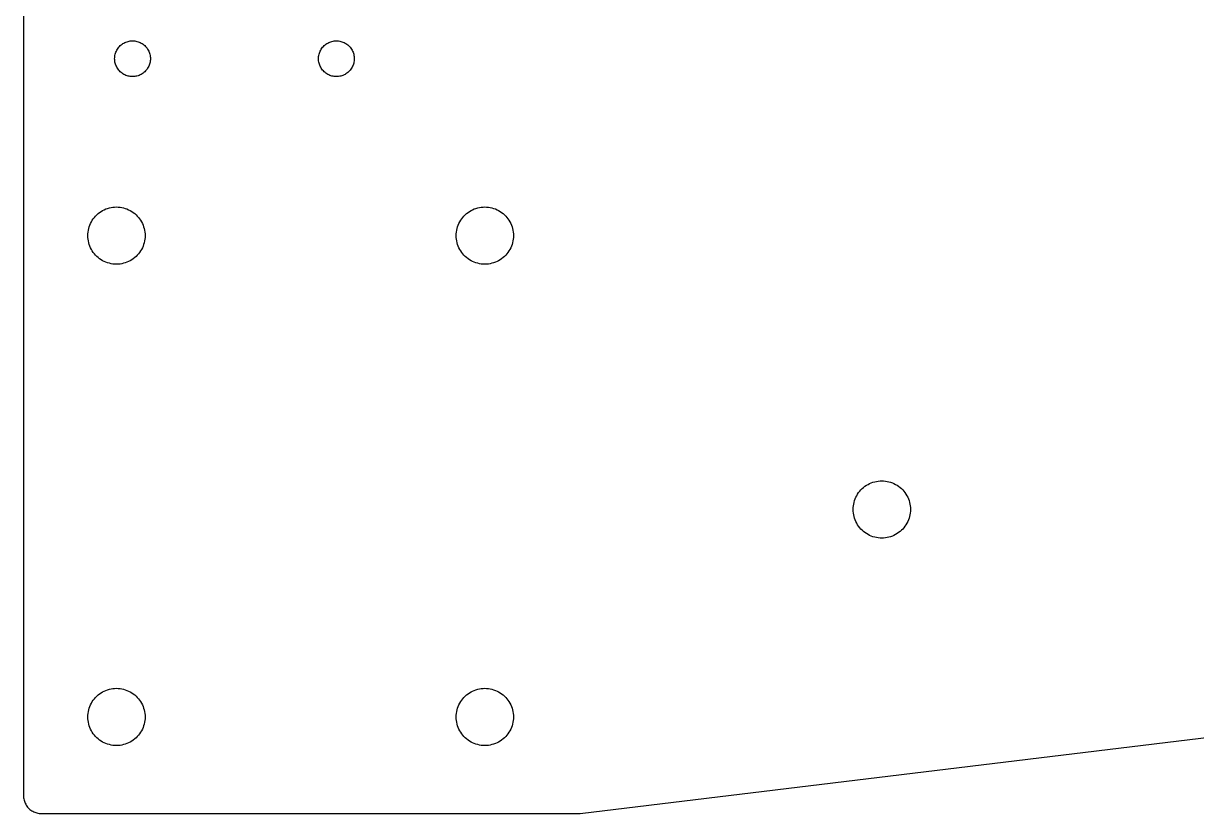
# Model space of a CAD drawing. Header units: metres. Extents: x -44 to 87, y -13 to 80.
# Drawn here: x -44 to 21.6, y -13 to 31.2 of the extents above; entities that cross this region are included whole.
import ezdxf

# ---------------------------------------------------------------- set-up
doc = ezdxf.new("R2010")
doc.units = ezdxf.units.M

msp = doc.modelspace()

# ---------------------------------------------------------------- linework, layer by layer
for p, q in [((-44, 78), (-44, -12)), ((-38.1487, 30.1686), (-38.0874, 30.1823)), ((-38.0874, 30.1823), (-38.0253, 30.1921)), ((-38.0253, 30.1921), (-37.9628, 30.198)), ((-37.9628, 30.198), (-37.9, 30.2)), ((-37.9, 30.2), (-37.8372, 30.198)), ((-37.8372, 30.198), (-37.7747, 30.1921)), ((-37.7747, 30.1921), (-37.7126, 30.1823)), ((-37.7126, 30.1823), (-37.6513, 30.1686)), ((-26.7487, 30.1686), (-26.6874, 30.1823)), ((-26.6874, 30.1823), (-26.6253, 30.1921)), ((-26.6253, 30.1921), (-26.5628, 30.198)), ((-26.5628, 30.198), (-26.5, 30.2)), ((-26.5, 30.2), (-26.4372, 30.198)), ((-26.4372, 30.198), (-26.3747, 30.1921)), ((-26.3747, 30.1921), (-26.3126, 30.1823)), ((-26.3126, 30.1823), (-26.2513, 30.1686)), ((-38.851, 29.509), (-38.8298, 29.5681)), ((-38.8298, 29.5681), (-38.8048, 29.6258)), ((-38.8048, 29.6258), (-38.7763, 29.6817)), ((-38.7763, 29.6817), (-38.7443, 29.7358)), ((-38.7443, 29.7358), (-38.709, 29.7878)), ((-38.709, 29.7878), (-38.6705, 29.8374)), ((-38.6705, 29.8374), (-38.629, 29.8845)), ((-38.629, 29.8845), (-38.5845, 29.929)), ((-38.5845, 29.929), (-38.5374, 29.9705)), ((-38.5374, 29.9705), (-38.4878, 30.009)), ((-38.4878, 30.009), (-38.4358, 30.0443)), ((-38.4358, 30.0443), (-38.3817, 30.0763)), ((-38.3817, 30.0763), (-38.3258, 30.1048)), ((-38.3258, 30.1048), (-38.2681, 30.1298)), ((-38.2681, 30.1298), (-38.209, 30.151)), ((-38.209, 30.151), (-38.1487, 30.1686)), ((-37.6513, 30.1686), (-37.591, 30.151)), ((-37.591, 30.151), (-37.5319, 30.1298)), ((-37.5319, 30.1298), (-37.4742, 30.1048)), ((-37.4742, 30.1048), (-37.4182, 30.0763)), ((-37.4182, 30.0763), (-37.3642, 30.0443)), ((-37.3642, 30.0443), (-37.3122, 30.009)), ((-37.3122, 30.009), (-37.2626, 29.9705)), ((-37.2626, 29.9705), (-37.2155, 29.929)), ((-37.2155, 29.929), (-37.171, 29.8845)), ((-37.171, 29.8845), (-37.1295, 29.8374)), ((-37.1295, 29.8374), (-37.091, 29.7878)), ((-37.091, 29.7878), (-37.0557, 29.7358)), ((-37.0557, 29.7358), (-37.0237, 29.6817)), ((-37.0237, 29.6817), (-36.9952, 29.6258)), ((-36.9952, 29.6258), (-36.9702, 29.5681)), ((-36.9702, 29.5681), (-36.9489, 29.509)), ((-27.451, 29.509), (-27.4298, 29.5681)), ((-27.4298, 29.5681), (-27.4048, 29.6258)), ((-27.4048, 29.6258), (-27.3763, 29.6817)), ((-27.3763, 29.6817), (-27.3443, 29.7358)), ((-27.3443, 29.7358), (-27.309, 29.7878)), ((-27.309, 29.7878), (-27.2705, 29.8374)), ((-27.2705, 29.8374), (-27.229, 29.8845)), ((-27.229, 29.8845), (-27.1845, 29.929)), ((-27.1845, 29.929), (-27.1374, 29.9705)), ((-27.1374, 29.9705), (-27.0878, 30.009)), ((-27.0878, 30.009), (-27.0358, 30.0443)), ((-27.0358, 30.0443), (-26.9818, 30.0763)), ((-26.9818, 30.0763), (-26.9258, 30.1048)), ((-26.9258, 30.1048), (-26.8681, 30.1298)), ((-26.8681, 30.1298), (-26.809, 30.151)), ((-26.809, 30.151), (-26.7487, 30.1686)), ((-26.2513, 30.1686), (-26.191, 30.151)), ((-26.191, 30.151), (-26.1319, 30.1298)), ((-26.1319, 30.1298), (-26.0742, 30.1048)), ((-26.0742, 30.1048), (-26.0182, 30.0763)), ((-26.0182, 30.0763), (-25.9642, 30.0443)), ((-25.9642, 30.0443), (-25.9122, 30.009)), ((-25.9122, 30.009), (-25.8626, 29.9705)), ((-25.8626, 29.9705), (-25.8154, 29.929)), ((-25.8154, 29.929), (-25.771, 29.8845)), ((-25.771, 29.8845), (-25.7295, 29.8374)), ((-25.7295, 29.8374), (-25.691, 29.7878)), ((-25.691, 29.7878), (-25.6557, 29.7358)), ((-25.6557, 29.7358), (-25.6237, 29.6817)), ((-25.6237, 29.6817), (-25.5952, 29.6258)), ((-25.5952, 29.6258), (-25.5702, 29.5681)), ((-25.5702, 29.5681), (-25.5489, 29.509)), ((-38.9, 29.2), (-38.898, 29.2628)), ((-38.898, 29.1372), (-38.9, 29.2)), ((-38.898, 29.2628), (-38.8921, 29.3253)), ((-38.8921, 29.0747), (-38.898, 29.1372)), ((-38.8921, 29.3253), (-38.8823, 29.3874)), ((-38.8823, 29.0126), (-38.8921, 29.0747)), ((-38.8823, 29.3874), (-38.8686, 29.4487)), ((-38.8686, 28.9513), (-38.8823, 29.0126)), ((-38.8686, 29.4487), (-38.851, 29.509)), ((-38.851, 28.891), (-38.8686, 28.9513)), ((-38.8298, 28.8319), (-38.851, 28.891)), ((-36.9489, 28.891), (-36.9702, 28.8319)), ((-36.9489, 29.509), (-36.9314, 29.4487)), ((-36.9314, 28.9513), (-36.9489, 28.891)), ((-36.9314, 29.4487), (-36.9177, 29.3874)), ((-36.9177, 29.0126), (-36.9314, 28.9513)), ((-36.9177, 29.3874), (-36.9079, 29.3253)), ((-36.9079, 29.0747), (-36.9177, 29.0126)), ((-36.9079, 29.3253), (-36.902, 29.2628)), ((-36.902, 29.1372), (-36.9079, 29.0747)), ((-36.902, 29.2628), (-36.9, 29.2)), ((-36.9, 29.2), (-36.902, 29.1372)), ((-27.5, 29.2), (-27.498, 29.2628)), ((-27.498, 29.1372), (-27.5, 29.2)), ((-27.498, 29.2628), (-27.4921, 29.3253)), ((-27.4921, 29.0747), (-27.498, 29.1372)), ((-27.4921, 29.3253), (-27.4823, 29.3874)), ((-27.4823, 29.0126), (-27.4921, 29.0747)), ((-27.4823, 29.3874), (-27.4686, 29.4487)), ((-27.4686, 28.9513), (-27.4823, 29.0126)), ((-27.4686, 29.4487), (-27.451, 29.509)), ((-27.451, 28.891), (-27.4686, 28.9513)), ((-27.4298, 28.8319), (-27.451, 28.891)), ((-25.5489, 28.891), (-25.5702, 28.8319)), ((-25.5489, 29.509), (-25.5314, 29.4487)), ((-25.5314, 28.9513), (-25.5489, 28.891)), ((-25.5314, 29.4487), (-25.5177, 29.3874)), ((-25.5177, 29.0126), (-25.5314, 28.9513)), ((-25.5177, 29.3874), (-25.5079, 29.3253)), ((-25.5079, 29.0747), (-25.5177, 29.0126)), ((-25.5079, 29.3253), (-25.502, 29.2628)), ((-25.502, 29.1372), (-25.5079, 29.0747)), ((-25.502, 29.2628), (-25.5, 29.2)), ((-25.5, 29.2), (-25.502, 29.1372)), ((-38.8048, 28.7742), (-38.8298, 28.8319)), ((-38.7763, 28.7182), (-38.8048, 28.7742)), ((-38.7443, 28.6642), (-38.7763, 28.7182)), ((-38.709, 28.6122), (-38.7443, 28.6642)), ((-38.6705, 28.5626), (-38.709, 28.6122)), ((-38.629, 28.5154), (-38.6705, 28.5626)), ((-38.5845, 28.471), (-38.629, 28.5154)), ((-38.5374, 28.4295), (-38.5845, 28.471)), ((-38.4878, 28.391), (-38.5374, 28.4295)), ((-38.4358, 28.3557), (-38.4878, 28.391)), ((-38.3817, 28.3237), (-38.4358, 28.3557)), ((-38.3258, 28.2952), (-38.3817, 28.3237)), ((-38.2681, 28.2702), (-38.3258, 28.2952)), ((-38.209, 28.2489), (-38.2681, 28.2702)), ((-38.1487, 28.2314), (-38.209, 28.2489)), ((-38.0874, 28.2177), (-38.1487, 28.2314)), ((-38.0253, 28.2079), (-38.0874, 28.2177)), ((-37.7126, 28.2177), (-37.7747, 28.2079)), ((-37.6513, 28.2314), (-37.7126, 28.2177)), ((-37.591, 28.2489), (-37.6513, 28.2314)), ((-37.5319, 28.2702), (-37.591, 28.2489)), ((-37.4742, 28.2952), (-37.5319, 28.2702)), ((-37.4182, 28.3237), (-37.4742, 28.2952)), ((-37.3642, 28.3557), (-37.4182, 28.3237)), ((-37.3122, 28.391), (-37.3642, 28.3557)), ((-37.2626, 28.4295), (-37.3122, 28.391)), ((-37.2155, 28.471), (-37.2626, 28.4295)), ((-37.171, 28.5154), (-37.2155, 28.471)), ((-37.1295, 28.5626), (-37.171, 28.5154)), ((-37.091, 28.6122), (-37.1295, 28.5626)), ((-37.0557, 28.6642), (-37.091, 28.6122)), ((-37.0237, 28.7182), (-37.0557, 28.6642)), ((-36.9952, 28.7742), (-37.0237, 28.7182)), ((-36.9702, 28.8319), (-36.9952, 28.7742)), ((-27.4048, 28.7742), (-27.4298, 28.8319)), ((-27.3763, 28.7182), (-27.4048, 28.7742)), ((-27.3443, 28.6642), (-27.3763, 28.7182)), ((-27.309, 28.6122), (-27.3443, 28.6642)), ((-27.2705, 28.5626), (-27.309, 28.6122)), ((-27.229, 28.5154), (-27.2705, 28.5626)), ((-27.1845, 28.471), (-27.229, 28.5154)), ((-27.1374, 28.4295), (-27.1845, 28.471)), ((-27.0878, 28.391), (-27.1374, 28.4295)), ((-27.0358, 28.3557), (-27.0878, 28.391)), ((-26.9818, 28.3237), (-27.0358, 28.3557)), ((-26.9258, 28.2952), (-26.9818, 28.3237)), ((-26.8681, 28.2702), (-26.9258, 28.2952)), ((-26.809, 28.2489), (-26.8681, 28.2702)), ((-26.7487, 28.2314), (-26.809, 28.2489)), ((-26.6874, 28.2177), (-26.7487, 28.2314)), ((-26.6253, 28.2079), (-26.6874, 28.2177)), ((-26.3126, 28.2177), (-26.3747, 28.2079)), ((-26.2513, 28.2314), (-26.3126, 28.2177)), ((-26.191, 28.2489), (-26.2513, 28.2314)), ((-26.1319, 28.2702), (-26.191, 28.2489)), ((-26.0742, 28.2952), (-26.1319, 28.2702)), ((-26.0182, 28.3237), (-26.0742, 28.2952)), ((-25.9642, 28.3557), (-26.0182, 28.3237)), ((-25.9122, 28.391), (-25.9642, 28.3557)), ((-25.8626, 28.4295), (-25.9122, 28.391)), ((-25.8154, 28.471), (-25.8626, 28.4295)), ((-25.771, 28.5154), (-25.8154, 28.471)), ((-25.7295, 28.5626), (-25.771, 28.5154)), ((-25.691, 28.6122), (-25.7295, 28.5626)), ((-25.6557, 28.6642), (-25.691, 28.6122)), ((-25.6237, 28.7182), (-25.6557, 28.6642)), ((-25.5952, 28.7742), (-25.6237, 28.7182)), ((-25.5702, 28.8319), (-25.5952, 28.7742)), ((-37.9628, 28.202), (-38.0253, 28.2079)), ((-37.9, 28.2), (-37.9628, 28.202)), ((-37.8372, 28.202), (-37.9, 28.2)), ((-37.7747, 28.2079), (-37.8372, 28.202)), ((-26.5628, 28.202), (-26.6253, 28.2079)), ((-26.5, 28.2), (-26.5628, 28.202)), ((-26.4372, 28.202), (-26.5, 28.2)), ((-26.3747, 28.2079), (-26.4372, 28.202)), ((-40.0328, 20.3299), (-39.9663, 20.4053)), ((-39.9663, 20.4053), (-39.8953, 20.4763)), ((-39.8953, 20.4763), (-39.8199, 20.5428)), ((-39.8199, 20.5428), (-39.7404, 20.6044)), ((-39.7404, 20.6044), (-39.6573, 20.6609)), ((-39.6573, 20.6609), (-39.5708, 20.7121)), ((-39.5708, 20.7121), (-39.4812, 20.7577)), ((-39.4812, 20.7577), (-39.389, 20.7976)), ((-39.389, 20.7976), (-39.2944, 20.8317)), ((-39.2944, 20.8317), (-39.1979, 20.8597)), ((-39.1979, 20.8597), (-39.0998, 20.8817)), ((-39.0998, 20.8817), (-39.0005, 20.8974)), ((-39.0005, 20.8974), (-38.9005, 20.9068)), ((-38.9005, 20.9068), (-38.8, 20.91)), ((-38.8, 20.91), (-38.6995, 20.9068)), ((-38.6995, 20.9068), (-38.5995, 20.8974)), ((-38.5995, 20.8974), (-38.5002, 20.8817)), ((-38.5002, 20.8817), (-38.4021, 20.8597)), ((-38.4021, 20.8597), (-38.3056, 20.8317)), ((-38.3056, 20.8317), (-38.211, 20.7976)), ((-38.211, 20.7976), (-38.1187, 20.7577)), ((-38.1187, 20.7577), (-38.0292, 20.7121)), ((-38.0292, 20.7121), (-37.9427, 20.6609)), ((-37.9427, 20.6609), (-37.8595, 20.6044)), ((-37.8595, 20.6044), (-37.7801, 20.5428)), ((-37.7801, 20.5428), (-37.7047, 20.4763)), ((-37.7047, 20.4763), (-37.6337, 20.4053)), ((-37.6337, 20.4053), (-37.5672, 20.3299)), ((-19.4328, 20.3299), (-19.3663, 20.4053)), ((-19.3663, 20.4053), (-19.2953, 20.4763)), ((-19.2953, 20.4763), (-19.2199, 20.5428)), ((-19.2199, 20.5428), (-19.1405, 20.6044)), ((-19.1405, 20.6044), (-19.0573, 20.6609)), ((-19.0573, 20.6609), (-18.9708, 20.7121)), ((-18.9708, 20.7121), (-18.8812, 20.7577)), ((-18.8812, 20.7577), (-18.789, 20.7976)), ((-18.789, 20.7976), (-18.6944, 20.8317)), ((-18.6944, 20.8317), (-18.5979, 20.8597)), ((-18.5979, 20.8597), (-18.4998, 20.8817)), ((-18.4998, 20.8817), (-18.4005, 20.8974)), ((-18.4005, 20.8974), (-18.3005, 20.9068)), ((-18.3005, 20.9068), (-18.2, 20.91)), ((-18.2, 20.91), (-18.0995, 20.9068)), ((-18.0995, 20.9068), (-17.9995, 20.8974)), ((-17.9995, 20.8974), (-17.9002, 20.8817)), ((-17.9002, 20.8817), (-17.8021, 20.8597)), ((-17.8021, 20.8597), (-17.7056, 20.8317)), ((-17.7056, 20.8317), (-17.611, 20.7976)), ((-17.611, 20.7976), (-17.5188, 20.7577)), ((-17.5188, 20.7577), (-17.4292, 20.7121)), ((-17.4292, 20.7121), (-17.3427, 20.6609)), ((-17.3427, 20.6609), (-17.2595, 20.6044)), ((-17.2595, 20.6044), (-17.1801, 20.5428)), ((-17.1801, 20.5428), (-17.1047, 20.4763)), ((-17.1047, 20.4763), (-17.0336, 20.4053)), ((-17.0336, 20.4053), (-16.9672, 20.3299)), ((-40.3717, 19.6098), (-40.3497, 19.7079)), ((-40.3497, 19.7079), (-40.3217, 19.8044)), ((-40.3217, 19.8044), (-40.2876, 19.899)), ((-40.2876, 19.899), (-40.2477, 19.9912)), ((-40.2477, 19.9912), (-40.2021, 20.0808)), ((-40.2021, 20.0808), (-40.1509, 20.1673)), ((-40.1509, 20.1673), (-40.0944, 20.2504)), ((-40.0944, 20.2504), (-40.0328, 20.3299)), ((-37.5672, 20.3299), (-37.5056, 20.2504)), ((-37.5056, 20.2504), (-37.4491, 20.1673)), ((-37.4491, 20.1673), (-37.3979, 20.0808)), ((-37.3979, 20.0808), (-37.3523, 19.9912)), ((-37.3523, 19.9912), (-37.3123, 19.899)), ((-37.3123, 19.899), (-37.2783, 19.8044)), ((-37.2783, 19.8044), (-37.2503, 19.7079)), ((-37.2503, 19.7079), (-37.2283, 19.6098)), ((-19.7717, 19.6098), (-19.7497, 19.7079)), ((-19.7497, 19.7079), (-19.7217, 19.8044)), ((-19.7217, 19.8044), (-19.6876, 19.899)), ((-19.6876, 19.899), (-19.6477, 19.9912)), ((-19.6477, 19.9912), (-19.6021, 20.0808)), ((-19.6021, 20.0808), (-19.5509, 20.1673)), ((-19.5509, 20.1673), (-19.4944, 20.2504)), ((-19.4944, 20.2504), (-19.4328, 20.3299)), ((-16.9672, 20.3299), (-16.9056, 20.2504)), ((-16.9056, 20.2504), (-16.8491, 20.1673)), ((-16.8491, 20.1673), (-16.7979, 20.0808)), ((-16.7979, 20.0808), (-16.7523, 19.9912)), ((-16.7523, 19.9912), (-16.7124, 19.899)), ((-16.7124, 19.899), (-16.6783, 19.8044)), ((-16.6783, 19.8044), (-16.6503, 19.7079)), ((-16.6503, 19.7079), (-16.6283, 19.6098)), ((-40.4, 19.31), (-40.3968, 19.4105)), ((-40.3968, 19.2095), (-40.4, 19.31)), ((-40.3968, 19.4105), (-40.3874, 19.5105)), ((-40.3874, 19.1095), (-40.3968, 19.2095)), ((-40.3874, 19.5105), (-40.3717, 19.6098)), ((-40.3717, 19.0102), (-40.3874, 19.1095)), ((-37.2283, 19.6098), (-37.2126, 19.5105)), ((-37.2126, 19.1095), (-37.2283, 19.0102)), ((-37.2126, 19.5105), (-37.2032, 19.4105)), ((-37.2032, 19.2095), (-37.2126, 19.1095)), ((-37.2032, 19.4105), (-37.2, 19.31)), ((-37.2, 19.31), (-37.2032, 19.2095)), ((-19.8, 19.31), (-19.7968, 19.4105)), ((-19.7968, 19.2095), (-19.8, 19.31)), ((-19.7968, 19.4105), (-19.7874, 19.5105)), ((-19.7874, 19.1095), (-19.7968, 19.2095)), ((-19.7874, 19.5105), (-19.7717, 19.6098)), ((-19.7717, 19.0102), (-19.7874, 19.1095)), ((-16.6283, 19.6098), (-16.6126, 19.5105)), ((-16.6126, 19.1095), (-16.6283, 19.0102)), ((-16.6126, 19.5105), (-16.6031, 19.4105)), ((-16.6031, 19.2095), (-16.6126, 19.1095)), ((-16.6031, 19.4105), (-16.6, 19.31)), ((-16.6, 19.31), (-16.6031, 19.2095)), ((-40.3497, 18.9121), (-40.3717, 19.0102)), ((-40.3217, 18.8156), (-40.3497, 18.9121)), ((-40.2876, 18.721), (-40.3217, 18.8156)), ((-40.2477, 18.6288), (-40.2876, 18.721)), ((-40.2021, 18.5392), (-40.2477, 18.6288)), ((-40.1509, 18.4527), (-40.2021, 18.5392)), ((-40.0944, 18.3695), (-40.1509, 18.4527)), ((-40.0328, 18.2901), (-40.0944, 18.3695)), ((-37.5056, 18.3695), (-37.5672, 18.2901)), ((-37.4491, 18.4527), (-37.5056, 18.3695)), ((-37.3979, 18.5392), (-37.4491, 18.4527)), ((-37.3523, 18.6288), (-37.3979, 18.5392)), ((-37.3123, 18.721), (-37.3523, 18.6288)), ((-37.2783, 18.8156), (-37.3123, 18.721)), ((-37.2503, 18.9121), (-37.2783, 18.8156)), ((-37.2283, 19.0102), (-37.2503, 18.9121)), ((-19.7497, 18.9121), (-19.7717, 19.0102)), ((-19.7217, 18.8156), (-19.7497, 18.9121)), ((-19.6876, 18.721), (-19.7217, 18.8156)), ((-19.6477, 18.6288), (-19.6876, 18.721)), ((-19.6021, 18.5392), (-19.6477, 18.6288)), ((-19.5509, 18.4527), (-19.6021, 18.5392)), ((-19.4944, 18.3695), (-19.5509, 18.4527)), ((-19.4328, 18.2901), (-19.4944, 18.3695)), ((-16.9056, 18.3695), (-16.9672, 18.2901)), ((-16.8491, 18.4527), (-16.9056, 18.3695)), ((-16.7979, 18.5392), (-16.8491, 18.4527)), ((-16.7523, 18.6288), (-16.7979, 18.5392)), ((-16.7124, 18.721), (-16.7523, 18.6288)), ((-16.6783, 18.8156), (-16.7124, 18.721)), ((-16.6503, 18.9121), (-16.6783, 18.8156)), ((-16.6283, 19.0102), (-16.6503, 18.9121)), ((-39.9663, 18.2147), (-40.0328, 18.2901)), ((-39.8953, 18.1436), (-39.9663, 18.2147)), ((-39.8199, 18.0772), (-39.8953, 18.1436)), ((-39.7404, 18.0156), (-39.8199, 18.0772)), ((-39.6573, 17.9591), (-39.7404, 18.0156)), ((-39.5708, 17.9079), (-39.6573, 17.9591)), ((-39.4812, 17.8623), (-39.5708, 17.9079)), ((-39.389, 17.8224), (-39.4812, 17.8623)), ((-39.2944, 17.7883), (-39.389, 17.8224)), ((-39.1979, 17.7603), (-39.2944, 17.7883)), ((-39.0998, 17.7383), (-39.1979, 17.7603)), ((-39.0005, 17.7226), (-39.0998, 17.7383)), ((-38.9005, 17.7132), (-39.0005, 17.7226)), ((-38.8, 17.71), (-38.9005, 17.7132)), ((-38.6995, 17.7132), (-38.8, 17.71)), ((-38.5995, 17.7226), (-38.6995, 17.7132)), ((-38.5002, 17.7383), (-38.5995, 17.7226)), ((-38.4021, 17.7603), (-38.5002, 17.7383)), ((-38.3056, 17.7883), (-38.4021, 17.7603)), ((-38.211, 17.8224), (-38.3056, 17.7883)), ((-38.1187, 17.8623), (-38.211, 17.8224)), ((-38.0292, 17.9079), (-38.1187, 17.8623)), ((-37.9427, 17.9591), (-38.0292, 17.9079)), ((-37.8595, 18.0156), (-37.9427, 17.9591)), ((-37.7801, 18.0772), (-37.8595, 18.0156)), ((-37.7047, 18.1436), (-37.7801, 18.0772)), ((-37.6337, 18.2147), (-37.7047, 18.1436)), ((-37.5672, 18.2901), (-37.6337, 18.2147)), ((-19.3663, 18.2147), (-19.4328, 18.2901)), ((-19.2953, 18.1436), (-19.3663, 18.2147)), ((-19.2199, 18.0772), (-19.2953, 18.1436)), ((-19.1405, 18.0156), (-19.2199, 18.0772)), ((-19.0573, 17.9591), (-19.1405, 18.0156)), ((-18.9708, 17.9079), (-19.0573, 17.9591)), ((-18.8812, 17.8623), (-18.9708, 17.9079)), ((-18.789, 17.8224), (-18.8812, 17.8623)), ((-18.6944, 17.7883), (-18.789, 17.8224)), ((-18.5979, 17.7603), (-18.6944, 17.7883)), ((-18.4998, 17.7383), (-18.5979, 17.7603)), ((-18.4005, 17.7226), (-18.4998, 17.7383)), ((-18.3005, 17.7132), (-18.4005, 17.7226)), ((-18.2, 17.71), (-18.3005, 17.7132)), ((-18.0995, 17.7132), (-18.2, 17.71)), ((-17.9995, 17.7226), (-18.0995, 17.7132)), ((-17.9002, 17.7383), (-17.9995, 17.7226)), ((-17.8021, 17.7603), (-17.9002, 17.7383)), ((-17.7056, 17.7883), (-17.8021, 17.7603)), ((-17.611, 17.8224), (-17.7056, 17.7883)), ((-17.5188, 17.8623), (-17.611, 17.8224)), ((-17.4292, 17.9079), (-17.5188, 17.8623)), ((-17.3427, 17.9591), (-17.4292, 17.9079)), ((-17.2595, 18.0156), (-17.3427, 17.9591)), ((-17.1801, 18.0772), (-17.2595, 18.0156)), ((-17.1047, 18.1436), (-17.1801, 18.0772)), ((-17.0336, 18.2147), (-17.1047, 18.1436)), ((-16.9672, 18.2901), (-17.0336, 18.2147)), ((2.98012, 5.23282), (3.05954, 5.29442)), ((3.05954, 5.29442), (3.14267, 5.35092)), ((3.14267, 5.35092), (3.22919, 5.40208)), ((3.22919, 5.40208), (3.31874, 5.44771)), ((3.31874, 5.44771), (3.411, 5.48764)), ((3.411, 5.48764), (3.50557, 5.52168)), ((3.50557, 5.52168), (3.60208, 5.54973)), ((3.60208, 5.54973), (3.70018, 5.57166)), ((3.70018, 5.57166), (3.79945, 5.58737)), ((3.79945, 5.58737), (3.89952, 5.59683)), ((3.89952, 5.59683), (4, 5.59999)), ((4, 5.59999), (4.10046, 5.59683)), ((4.10046, 5.59683), (4.20053, 5.58737)), ((4.20053, 5.58737), (4.2998, 5.57166)), ((4.2998, 5.57166), (4.3979, 5.54973)), ((4.3979, 5.54973), (4.49442, 5.52168)), ((4.49442, 5.52168), (4.58899, 5.48764)), ((4.58899, 5.48764), (4.68124, 5.44771)), ((4.68124, 5.44771), (4.7708, 5.40208)), ((4.7708, 5.40208), (4.85732, 5.35092)), ((4.85732, 5.35092), (4.94044, 5.29442)), ((4.94044, 5.29442), (5.01987, 5.23282)), ((2.51234, 4.58899), (2.55228, 4.68124)), ((2.55228, 4.68124), (2.5979, 4.7708)), ((2.5979, 4.7708), (2.64906, 4.85732)), ((2.64906, 4.85732), (2.70557, 4.94044)), ((2.70557, 4.94044), (2.76717, 5.01987)), ((2.76717, 5.01987), (2.83365, 5.09526)), ((2.83365, 5.09526), (2.90472, 5.16634)), ((2.90472, 5.16634), (2.98012, 5.23282)), ((5.01987, 5.23282), (5.09526, 5.16634)), ((5.09526, 5.16634), (5.16634, 5.09526)), ((5.16634, 5.09526), (5.23282, 5.01987)), ((5.23282, 5.01987), (5.29442, 4.94044)), ((5.29442, 4.94044), (5.35092, 4.85732)), ((5.35092, 4.85732), (5.40208, 4.7708)), ((5.40208, 4.7708), (5.44771, 4.68124)), ((5.44771, 4.68124), (5.48764, 4.58899)), ((2.39999, 4), (2.40315, 4.10046)), ((2.40315, 3.89952), (2.39999, 4)), ((2.40315, 4.10046), (2.41261, 4.20053)), ((2.41261, 4.20053), (2.42833, 4.2998)), ((2.42833, 4.2998), (2.45026, 4.3979)), ((2.45026, 4.3979), (2.4783, 4.49442)), ((2.4783, 4.49442), (2.51234, 4.58899)), ((5.48764, 4.58899), (5.52168, 4.49442)), ((5.52168, 4.49442), (5.54973, 4.3979)), ((5.54973, 4.3979), (5.57166, 4.2998)), ((5.57166, 4.2998), (5.58737, 4.20053)), ((5.58737, 4.20053), (5.59683, 4.10046)), ((5.59683, 4.10046), (5.59999, 4)), ((5.59999, 4), (5.59683, 3.89952)), ((2.41261, 3.79945), (2.40315, 3.89952)), ((2.42833, 3.70018), (2.41261, 3.79945)), ((2.45026, 3.60208), (2.42833, 3.70018)), ((2.4783, 3.50557), (2.45026, 3.60208)), ((2.51234, 3.411), (2.4783, 3.50557)), ((2.55228, 3.31874), (2.51234, 3.411)), ((2.5979, 3.22919), (2.55228, 3.31874)), ((5.44771, 3.31874), (5.40208, 3.22919)), ((5.48764, 3.411), (5.44771, 3.31874)), ((5.52168, 3.50557), (5.48764, 3.411)), ((5.54973, 3.60208), (5.52168, 3.50557)), ((5.57166, 3.70018), (5.54973, 3.60208)), ((5.58737, 3.79945), (5.57166, 3.70018)), ((5.59683, 3.89952), (5.58737, 3.79945)), ((2.64906, 3.14267), (2.5979, 3.22919)), ((2.70557, 3.05954), (2.64906, 3.14267)), ((2.76717, 2.98012), (2.70557, 3.05954)), ((2.83365, 2.90472), (2.76717, 2.98012)), ((2.90472, 2.83365), (2.83365, 2.90472)), ((2.98012, 2.76717), (2.90472, 2.83365)), ((3.05954, 2.70557), (2.98012, 2.76717)), ((3.14267, 2.64906), (3.05954, 2.70557)), ((3.22919, 2.5979), (3.14267, 2.64906)), ((4.85732, 2.64906), (4.7708, 2.5979)), ((4.94044, 2.70557), (4.85732, 2.64906)), ((5.01987, 2.76717), (4.94044, 2.70557)), ((5.09526, 2.83365), (5.01987, 2.76717)), ((5.16634, 2.90472), (5.09526, 2.83365)), ((5.23282, 2.98012), (5.16634, 2.90472)), ((5.29442, 3.05954), (5.23282, 2.98012)), ((5.35092, 3.14267), (5.29442, 3.05954)), ((5.40208, 3.22919), (5.35092, 3.14267)), ((3.31874, 2.55228), (3.22919, 2.5979)), ((3.411, 2.51234), (3.31874, 2.55228)), ((3.50557, 2.4783), (3.411, 2.51234)), ((3.60208, 2.45026), (3.50557, 2.4783)), ((3.70018, 2.42833), (3.60208, 2.45026)), ((3.79945, 2.41261), (3.70018, 2.42833)), ((3.89952, 2.40315), (3.79945, 2.41261)), ((4, 2.39999), (3.89952, 2.40315)), ((4.10046, 2.40315), (4, 2.39999)), ((4.20053, 2.41261), (4.10046, 2.40315)), ((4.2998, 2.42833), (4.20053, 2.41261)), ((4.3979, 2.45026), (4.2998, 2.42833)), ((4.49442, 2.4783), (4.3979, 2.45026)), ((4.58899, 2.51234), (4.49442, 2.4783)), ((4.68124, 2.55228), (4.58899, 2.51234)), ((4.7708, 2.5979), (4.68124, 2.55228)), ((-12.8747, -12.9921), (86.3253, -0.99211)), ((-40.0328, -6.58011), (-39.9663, -6.50471)), ((-39.9663, -6.50471), (-39.8953, -6.43364)), ((-39.8953, -6.43364), (-39.8199, -6.36717)), ((-39.8199, -6.36717), (-39.7404, -6.30557)), ((-39.7404, -6.30557), (-39.6573, -6.24907)), ((-39.6573, -6.24907), (-39.5708, -6.19791)), ((-39.5708, -6.19791), (-39.4812, -6.15227)), ((-39.4812, -6.15227), (-39.389, -6.11235)), ((-39.389, -6.11235), (-39.2944, -6.07831)), ((-39.2944, -6.07831), (-39.1979, -6.05026)), ((-39.1979, -6.05026), (-39.0998, -6.02834)), ((-39.0998, -6.02834), (-39.0005, -6.0126)), ((-39.0005, -6.0126), (-38.9005, -6.00314)), ((-38.9005, -6.00314), (-38.8, -6)), ((-38.8, -6), (-38.6995, -6.00314)), ((-38.6995, -6.00314), (-38.5995, -6.0126)), ((-38.5995, -6.0126), (-38.5002, -6.02834)), ((-38.5002, -6.02834), (-38.4021, -6.05026)), ((-38.4021, -6.05026), (-38.3056, -6.07831)), ((-38.3056, -6.07831), (-38.211, -6.11235)), ((-38.211, -6.11235), (-38.1187, -6.15227)), ((-38.1187, -6.15227), (-38.0292, -6.19791)), ((-38.0292, -6.19791), (-37.9427, -6.24907)), ((-37.9427, -6.24907), (-37.8595, -6.30557)), ((-37.8595, -6.30557), (-37.7801, -6.36717)), ((-37.7801, -6.36717), (-37.7047, -6.43364)), ((-37.7047, -6.43364), (-37.6337, -6.50471)), ((-37.6337, -6.50471), (-37.5672, -6.58011)), ((-19.4328, -6.58011), (-19.3663, -6.50471)), ((-19.3663, -6.50471), (-19.2953, -6.43364)), ((-19.2953, -6.43364), (-19.2199, -6.36717)), ((-19.2199, -6.36717), (-19.1405, -6.30557)), ((-19.1405, -6.30557), (-19.0573, -6.24907)), ((-19.0573, -6.24907), (-18.9708, -6.19791)), ((-18.9708, -6.19791), (-18.8812, -6.15227)), ((-18.8812, -6.15227), (-18.789, -6.11235)), ((-18.789, -6.11235), (-18.6944, -6.07831)), ((-18.6944, -6.07831), (-18.5979, -6.05026)), ((-18.5979, -6.05026), (-18.4998, -6.02834)), ((-18.4998, -6.02834), (-18.4005, -6.0126)), ((-18.4005, -6.0126), (-18.3005, -6.00314)), ((-18.3005, -6.00314), (-18.2, -6)), ((-18.2, -6), (-18.0995, -6.00314)), ((-18.0995, -6.00314), (-17.9995, -6.0126)), ((-17.9995, -6.0126), (-17.9002, -6.02834)), ((-17.9002, -6.02834), (-17.8021, -6.05026)), ((-17.8021, -6.05026), (-17.7056, -6.07831)), ((-17.7056, -6.07831), (-17.611, -6.11235)), ((-17.611, -6.11235), (-17.5188, -6.15227)), ((-17.5188, -6.15227), (-17.4292, -6.19791)), ((-17.4292, -6.19791), (-17.3427, -6.24907)), ((-17.3427, -6.24907), (-17.2595, -6.30557)), ((-17.2595, -6.30557), (-17.1801, -6.36717)), ((-17.1801, -6.36717), (-17.1047, -6.43364)), ((-17.1047, -6.43364), (-17.0336, -6.50471)), ((-17.0336, -6.50471), (-16.9672, -6.58011)), ((-40.3717, -7.30019), (-40.3497, -7.20209)), ((-40.3497, -7.20209), (-40.3217, -7.10556)), ((-40.3217, -7.10556), (-40.2876, -7.011)), ((-40.2876, -7.011), (-40.2477, -6.91875)), ((-40.2477, -6.91875), (-40.2021, -6.82919)), ((-40.2021, -6.82919), (-40.1509, -6.74268)), ((-40.1509, -6.74268), (-40.0944, -6.65953)), ((-40.0944, -6.65953), (-40.0328, -6.58011)), ((-37.5672, -6.58011), (-37.5056, -6.65953)), ((-37.5056, -6.65953), (-37.4491, -6.74268)), ((-37.4491, -6.74268), (-37.3979, -6.82919)), ((-37.3979, -6.82919), (-37.3523, -6.91875)), ((-37.3523, -6.91875), (-37.3123, -7.011)), ((-37.3123, -7.011), (-37.2783, -7.10556)), ((-37.2783, -7.10556), (-37.2503, -7.20209)), ((-37.2503, -7.20209), (-37.2283, -7.30019)), ((-19.7717, -7.30019), (-19.7497, -7.20209)), ((-19.7497, -7.20209), (-19.7217, -7.10556)), ((-19.7217, -7.10556), (-19.6876, -7.011)), ((-19.6876, -7.011), (-19.6477, -6.91875)), ((-19.6477, -6.91875), (-19.6021, -6.82919)), ((-19.6021, -6.82919), (-19.5509, -6.74268)), ((-19.5509, -6.74268), (-19.4944, -6.65953)), ((-19.4944, -6.65953), (-19.4328, -6.58011)), ((-16.9672, -6.58011), (-16.9056, -6.65953)), ((-16.9056, -6.65953), (-16.8491, -6.74268)), ((-16.8491, -6.74268), (-16.7979, -6.82919)), ((-16.7979, -6.82919), (-16.7523, -6.91875)), ((-16.7523, -6.91875), (-16.7124, -7.011)), ((-16.7124, -7.011), (-16.6783, -7.10556)), ((-16.6783, -7.10556), (-16.6503, -7.20209)), ((-16.6503, -7.20209), (-16.6283, -7.30019)), ((-40.4, -7.59999), (-40.3968, -7.49953)), ((-40.3968, -7.70045), (-40.4, -7.59999)), ((-40.3968, -7.49953), (-40.3874, -7.39946)), ((-40.3874, -7.80052), (-40.3968, -7.70045)), ((-40.3874, -7.39946), (-40.3717, -7.30019)), ((-40.3717, -7.89981), (-40.3874, -7.80052)), ((-37.2283, -7.30019), (-37.2126, -7.39946)), ((-37.2126, -7.80052), (-37.2283, -7.89981)), ((-37.2126, -7.39946), (-37.2032, -7.49953)), ((-37.2032, -7.70045), (-37.2126, -7.80052)), ((-37.2032, -7.49953), (-37.2, -7.59999)), ((-37.2, -7.59999), (-37.2032, -7.70045)), ((-19.8, -7.59999), (-19.7968, -7.49953)), ((-19.7968, -7.70045), (-19.8, -7.59999)), ((-19.7968, -7.49953), (-19.7874, -7.39946)), ((-19.7874, -7.80052), (-19.7968, -7.70045)), ((-19.7874, -7.39946), (-19.7717, -7.30019)), ((-19.7717, -7.89981), (-19.7874, -7.80052)), ((-16.6283, -7.30019), (-16.6126, -7.39946)), ((-16.6126, -7.80052), (-16.6283, -7.89981)), ((-16.6126, -7.39946), (-16.6031, -7.49953)), ((-16.6031, -7.70045), (-16.6126, -7.80052)), ((-16.6031, -7.49953), (-16.6, -7.59999)), ((-16.6, -7.59999), (-16.6031, -7.70045)), ((-40.3497, -7.99789), (-40.3717, -7.89981)), ((-40.3217, -8.09442), (-40.3497, -7.99789)), ((-40.2876, -8.189), (-40.3217, -8.09442)), ((-40.2477, -8.28123), (-40.2876, -8.189)), ((-40.2021, -8.3708), (-40.2477, -8.28123)), ((-40.1509, -8.45732), (-40.2021, -8.3708)), ((-40.0944, -8.54045), (-40.1509, -8.45732)), ((-37.4491, -8.45732), (-37.5056, -8.54045)), ((-37.3979, -8.3708), (-37.4491, -8.45732)), ((-37.3523, -8.28123), (-37.3979, -8.3708)), ((-37.3123, -8.189), (-37.3523, -8.28123)), ((-37.2783, -8.09442), (-37.3123, -8.189)), ((-37.2503, -7.99789), (-37.2783, -8.09442)), ((-37.2283, -7.89981), (-37.2503, -7.99789)), ((-19.7497, -7.99789), (-19.7717, -7.89981)), ((-19.7217, -8.09442), (-19.7497, -7.99789)), ((-19.6876, -8.189), (-19.7217, -8.09442)), ((-19.6477, -8.28123), (-19.6876, -8.189)), ((-19.6021, -8.3708), (-19.6477, -8.28123)), ((-19.5509, -8.45732), (-19.6021, -8.3708)), ((-19.4944, -8.54045), (-19.5509, -8.45732)), ((-16.8491, -8.45732), (-16.9056, -8.54045)), ((-16.7979, -8.3708), (-16.8491, -8.45732)), ((-16.7523, -8.28123), (-16.7979, -8.3708)), ((-16.7124, -8.189), (-16.7523, -8.28123)), ((-16.6783, -8.09442), (-16.7124, -8.189)), ((-16.6503, -7.99789), (-16.6783, -8.09442)), ((-16.6283, -7.89981), (-16.6503, -7.99789)), ((-40.0328, -8.61987), (-40.0944, -8.54045)), ((-39.9663, -8.69527), (-40.0328, -8.61987)), ((-39.8953, -8.76634), (-39.9663, -8.69527)), ((-39.8199, -8.83281), (-39.8953, -8.76634)), ((-39.7404, -8.89442), (-39.8199, -8.83281)), ((-39.6573, -8.95091), (-39.7404, -8.89442)), ((-39.5708, -9.00209), (-39.6573, -8.95091)), ((-39.4812, -9.04771), (-39.5708, -9.00209)), ((-39.389, -9.08763), (-39.4812, -9.04771)), ((-39.2944, -9.12169), (-39.389, -9.08763)), ((-39.1979, -9.14972), (-39.2944, -9.12169)), ((-39.0998, -9.17165), (-39.1979, -9.14972)), ((-39.0005, -9.18738), (-39.0998, -9.17165)), ((-38.5002, -9.17165), (-38.5995, -9.18738)), ((-38.4021, -9.14972), (-38.5002, -9.17165)), ((-38.3056, -9.12169), (-38.4021, -9.14972)), ((-38.211, -9.08763), (-38.3056, -9.12169)), ((-38.1187, -9.04771), (-38.211, -9.08763)), ((-38.0292, -9.00209), (-38.1187, -9.04771)), ((-37.9427, -8.95091), (-38.0292, -9.00209)), ((-37.8595, -8.89442), (-37.9427, -8.95091)), ((-37.7801, -8.83281), (-37.8595, -8.89442)), ((-37.7047, -8.76634), (-37.7801, -8.83281)), ((-37.6337, -8.69527), (-37.7047, -8.76634)), ((-37.5672, -8.61987), (-37.6337, -8.69527)), ((-37.5056, -8.54045), (-37.5672, -8.61987)), ((-19.4328, -8.61987), (-19.4944, -8.54045)), ((-19.3663, -8.69527), (-19.4328, -8.61987)), ((-19.2953, -8.76634), (-19.3663, -8.69527)), ((-19.2199, -8.83281), (-19.2953, -8.76634)), ((-19.1405, -8.89442), (-19.2199, -8.83281)), ((-19.0573, -8.95091), (-19.1405, -8.89442)), ((-18.9708, -9.00209), (-19.0573, -8.95091)), ((-18.8812, -9.04771), (-18.9708, -9.00209)), ((-18.789, -9.08763), (-18.8812, -9.04771)), ((-18.6944, -9.12169), (-18.789, -9.08763)), ((-18.5979, -9.14972), (-18.6944, -9.12169)), ((-18.4998, -9.17165), (-18.5979, -9.14972)), ((-18.4005, -9.18738), (-18.4998, -9.17165)), ((-17.9002, -9.17165), (-17.9995, -9.18738)), ((-17.8021, -9.14972), (-17.9002, -9.17165)), ((-17.7056, -9.12169), (-17.8021, -9.14972)), ((-17.611, -9.08763), (-17.7056, -9.12169)), ((-17.5188, -9.04771), (-17.611, -9.08763)), ((-17.4292, -9.00209), (-17.5188, -9.04771)), ((-17.3427, -8.95091), (-17.4292, -9.00209)), ((-17.2595, -8.89442), (-17.3427, -8.95091)), ((-17.1801, -8.83281), (-17.2595, -8.89442)), ((-17.1047, -8.76634), (-17.1801, -8.83281)), ((-17.0336, -8.69527), (-17.1047, -8.76634)), ((-16.9672, -8.61987), (-17.0336, -8.69527)), ((-16.9056, -8.54045), (-16.9672, -8.61987)), ((-38.9005, -9.19684), (-39.0005, -9.18738)), ((-38.8, -9.2), (-38.9005, -9.19684)), ((-38.6995, -9.19684), (-38.8, -9.2)), ((-38.5995, -9.18738), (-38.6995, -9.19684)), ((-18.3005, -9.19684), (-18.4005, -9.18738)), ((-18.2, -9.2), (-18.3005, -9.19684)), ((-18.0995, -9.19684), (-18.2, -9.2)), ((-17.9995, -9.18738), (-18.0995, -9.19684)), ((-44, -12), (-43.998, -12.0628)), ((-43.998, -12.0628), (-43.9921, -12.1253)), ((-43.9921, -12.1253), (-43.9823, -12.1874)), ((-43.9823, -12.1874), (-43.9686, -12.2487)), ((-43.9686, -12.2487), (-43.951, -12.309)), ((-43.951, -12.309), (-43.9298, -12.3681)), ((-43.9298, -12.3681), (-43.9048, -12.4258)), ((-43.9048, -12.4258), (-43.8763, -12.4818)), ((-43.8763, -12.4818), (-43.8443, -12.5358)), ((-43.8443, -12.5358), (-43.809, -12.5878)), ((-43.809, -12.5878), (-43.7705, -12.6374)), ((-43.7705, -12.6374), (-43.729, -12.6845)), ((-43.729, -12.6845), (-43.6845, -12.729)), ((-43.6845, -12.729), (-43.6374, -12.7705)), ((-43.6374, -12.7705), (-43.5878, -12.809)), ((-43.5878, -12.809), (-43.5358, -12.8443)), ((-43.5358, -12.8443), (-43.4818, -12.8763)), ((-43.4818, -12.8763), (-43.4258, -12.9048)), ((-43.4258, -12.9048), (-43.3681, -12.9298)), ((-43.3681, -12.9298), (-43.309, -12.951)), ((-43.309, -12.951), (-43.2487, -12.9686)), ((-43.2487, -12.9686), (-43.1874, -12.9823)), ((-43.1874, -12.9823), (-43.1253, -12.9921)), ((-43.1253, -12.9921), (-43.0628, -12.998)), ((-43.0628, -12.998), (-43, -13)), ((-43, -13), (-13, -13)), ((-13, -13), (-12.9372, -12.998)), ((-12.9372, -12.998), (-12.8747, -12.9921))]:
    msp.add_line(p, q)

doc.saveas('drawing.dxf')
